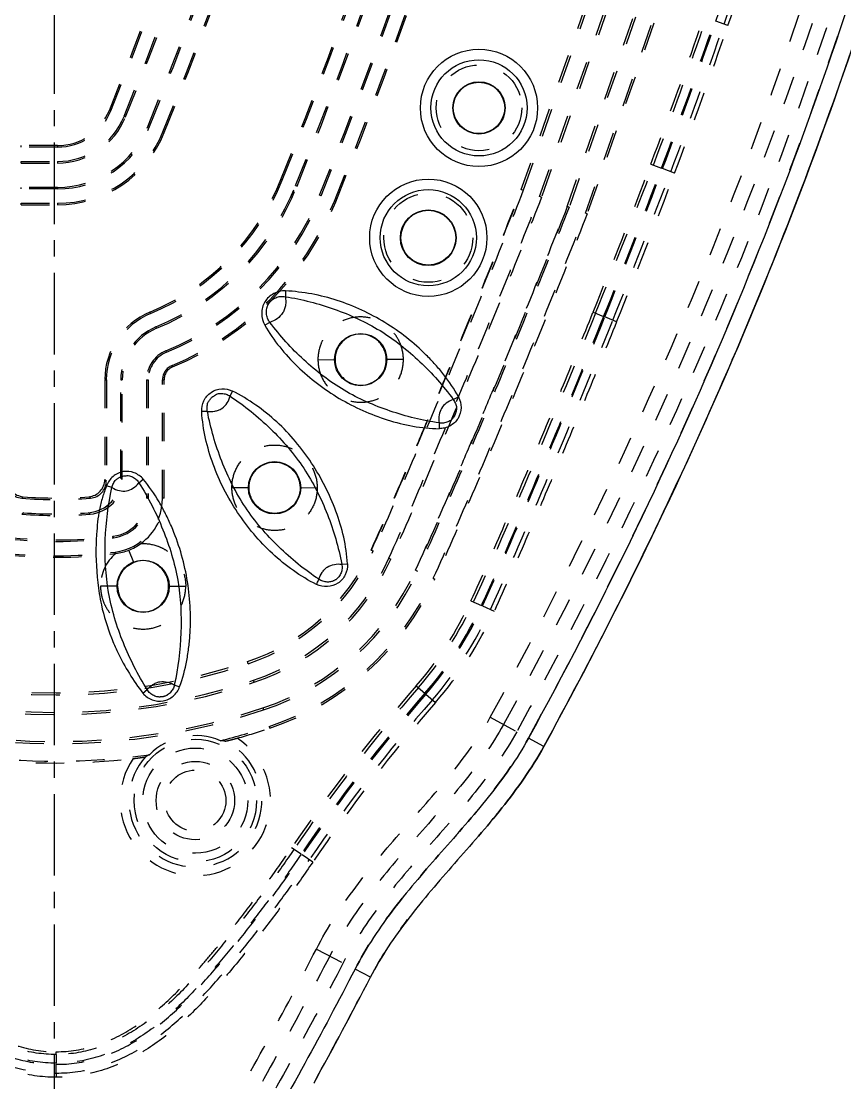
# Model space of a CAD drawing. Header units: millimetres. Extents: x 629 to 2024, y -4394 to 1386.
# Drawn here: x 1329.4 to 1376.7, y 0.1 to 61.1 of the extents above; entities that cross this region are included whole.
import ezdxf

# ---------------------------------------------------------------- set-up
doc = ezdxf.new("R2010")
doc.units = ezdxf.units.MM
doc.header["$LTSCALE"] = 16.335
doc.linetypes.add('CENTER', pattern=[0.6, 0.375, -0.075, 0.075, -0.075])
doc.linetypes.add('HIDDEN', pattern=[0.2, 0.1, -0.1])
doc.layers.get('0').update_dxf_attribs({"linetype": 'CONTINUOUS'})
doc.layers.add('DEFAULT_2', color=8, linetype='HIDDEN')

msp = doc.modelspace()

# ---------------------------------------------------------------- linework, layer by layer
at = {"color": 1, "linetype": 'CENTER', "ltscale": 0.762963}
msp.add_line((1331.329, -17.882), (1331.329, 208.118), dxfattribs=at)
at = {"color": 7, "linetype": 'Continuous'}
for p, q in [((1344.593, 45.584), (1344.583, 45.25)), ((1343.695, 43.777), (1343.404, 43.612)), ((1347.437, 41.638), (1347.408, 41.638)), ((1350.379, 41.638), (1350.408, 41.638)), ((1341.412, 39.538), (1341.554, 39.832)), ((1354.225, 39.347), (1354.516, 39.504)), ((1340.106, 38.669), (1339.779, 38.652)), ((1353.416, 38.005), (1353.413, 37.674)), ((1336.178, 34.563), (1336.427, 34.772)), ((1334.625, 34.291), (1334.32, 34.403)), ((1342.497, 34.284), (1342.463, 34.284)), ((1345.43, 34.284), (1345.463, 34.284)), ((1347.821, 29.9), (1348.147, 29.917)), ((1334.953, 28.631), (1334.916, 28.631)), ((1337.88, 28.631), (1337.916, 28.631)), ((1336.406, 22.489), (1336.655, 22.698)), ((1338.208, 22.97), (1338.512, 22.858)), ((1359.416, 19.431), (1358.539, 19.911)), ((1349.471, 6.203), (1348.583, 6.662)), ((1346.215, 0.111), (1346.233, 0.143))]:
    msp.add_line(p, q, dxfattribs=at)
for centre, radius in [((1355.701, 56.084), 3.366), ((1355.701, 56.084), 2.76), ((1355.701, 56.084), 1.501), ((1355.701, 56.084), 1.475), ((1352.79, 48.633), 3.366), ((1352.79, 48.633), 2.76), ((1352.79, 48.633), 1.6), ((1352.79, 48.633), 1.573), ((1348.908, 41.638), 1.5), ((1343.963, 34.284), 1.5), ((1336.416, 28.63), 1.5)]:
    msp.add_circle(centre, radius, dxfattribs=at)
for centre, radius, start, end in [((1145.447, 138.391), 244.739, 338.95608, 342.88711), ((1140.849, 140.142), 249.658, 336.75626, 338.96001), ((1137.828, 141.448), 252.95, 335.07731, 336.75444), ((1131.882, 144.256), 259.525, 331.25086, 335.0683), ((1125.105, 122.216), 252.585, 331.09833, 332.65778), ((1129.338, 119.954), 247.786, 331.08311, 332.67275), ((1129.405, 119.917), 247.709, 331.08396, 332.67328)]:
    msp.add_arc(centre, radius, start, end, dxfattribs=at)
for points, knots in [([(1378.394, 66.669), (1375.901, 58.567), (1370.054, 42.615), (1362.616, 27.345), (1358.539, 19.911)], [0, 0, 0, 0, 0.499978, 1, 1, 1, 1]), ([(1344.593, 45.584), (1344.361, 45.591), (1343.888, 45.481), (1343.349, 44.99), (1343.167, 44.283), (1343.29, 43.814), (1343.404, 43.612)], [0, 0, 0, 0, 0.250067, 0.499977, 0.749955, 1, 1, 1, 1]), ([(1343.617, 44.828), (1343.628, 44.849), (1343.657, 44.886), (1343.714, 44.96), (1343.826, 45.079), (1343.992, 45.171), (1344.165, 45.24), (1344.304, 45.267), (1344.444, 45.269), (1344.537, 45.258), (1344.583, 45.25)], [0, 0, 0, 0, 0.062573, 0.125169, 0.250196, 0.499653, 0.624846, 0.749717, 0.874975, 1, 1, 1, 1]), ([(1344.583, 45.25), (1344.604, 45.097), (1344.614, 44.859), (1344.547, 44.55), (1344.411, 44.258), (1344.129, 43.964), (1343.841, 43.829), (1343.695, 43.777)], [0, 0, 0, 0, 0.245833, 0.372322, 0.500619, 0.754172, 1, 1, 1, 1]), ([(1344.583, 45.25), (1345.538, 45.102), (1347.419, 44.611), (1350.081, 43.404), (1352.363, 41.579), (1353.656, 40.128), (1354.225, 39.347)], [0, 0, 0, 0, 0.249943, 0.5, 0.750067, 1, 1, 1, 1]), ([(1354.516, 39.504), (1354.281, 39.949), (1353.854, 40.581), (1353.204, 41.352), (1352.51, 42.086), (1351.563, 42.922), (1350.317, 43.785), (1348.981, 44.502), (1347.571, 45.063), (1346.101, 45.436), (1345.096, 45.555), (1344.593, 45.584)], [0, 0, 0, 0, 0.124888, 0.187536, 0.250094, 0.375001, 0.499959, 0.625002, 0.749994, 0.87502, 1, 1, 1, 1]), ([(1343.695, 43.777), (1343.666, 43.814), (1343.614, 43.891), (1343.549, 44.016), (1343.509, 44.151), (1343.494, 44.291), (1343.492, 44.431), (1343.505, 44.547), (1343.531, 44.637), (1343.556, 44.702), (1343.584, 44.766), (1343.603, 44.81), (1343.617, 44.828)], [0, 0, 0, 0, 0.124913, 0.250122, 0.374829, 0.499996, 0.624963, 0.749916, 0.812454, 0.874914, 0.937458, 1, 1, 1, 1]), ([(1343.404, 43.612), (1343.653, 43.174), (1344.231, 42.341), (1345.259, 41.226), (1346.408, 40.236), (1347.665, 39.389), (1349.01, 38.691), (1350.43, 38.155), (1351.9, 37.786), (1352.909, 37.678), (1353.413, 37.674)], [0, 0, 0, 0, 0.124917, 0.250077, 0.375018, 0.500004, 0.624988, 0.749924, 0.875093, 1, 1, 1, 1]), ([(1353.416, 38.005), (1352.459, 38.143), (1350.573, 38.61), (1347.893, 39.777), (1345.582, 41.566), (1344.271, 43.001), (1343.695, 43.777)], [0, 0, 0, 0, 0.249933, 0.5, 0.750055, 1, 1, 1, 1]), ([(1350.379, 41.638), (1350.378, 41.829), (1350.318, 42.119), (1350.134, 42.457), (1349.888, 42.754), (1349.48, 43.026), (1348.904, 43.141), (1348.327, 43.03), (1347.837, 42.704), (1347.51, 42.216), (1347.436, 41.829), (1347.437, 41.638)], [0, 0, 0, 0, 0.124925, 0.187697, 0.250431, 0.375339, 0.500295, 0.62522, 0.750131, 0.875046, 1, 1, 1, 1]), ([(1347.437, 41.638), (1347.439, 41.447), (1347.499, 41.156), (1347.683, 40.818), (1347.928, 40.522), (1348.337, 40.249), (1348.913, 40.134), (1349.49, 40.246), (1349.98, 40.571), (1350.306, 41.06), (1350.381, 41.447), (1350.379, 41.638)], [0, 0, 0, 0, 0.124933, 0.187705, 0.250465, 0.375454, 0.500411, 0.625268, 0.75013, 0.875035, 1, 1, 1, 1]), ([(1339.779, 38.652), (1339.768, 38.865), (1339.857, 39.301), (1340.288, 39.812), (1340.926, 40.012), (1341.363, 39.925), (1341.554, 39.832)], [0, 0, 0, 0, 0.250048, 0.500064, 0.750055, 1, 1, 1, 1]), ([(1340.106, 38.669), (1340.089, 38.752), (1340.084, 38.881), (1340.104, 39.049), (1340.129, 39.153), (1340.165, 39.23), (1340.201, 39.281), (1340.241, 39.331), (1340.277, 39.383), (1340.315, 39.434), (1340.377, 39.492), (1340.467, 39.548), (1340.573, 39.617), (1340.686, 39.677), (1340.812, 39.702), (1340.939, 39.695), (1341.064, 39.681), (1341.19, 39.66), (1341.308, 39.611), (1341.378, 39.563), (1341.412, 39.538)], [0, 0, 0, 0, 0.124532, 0.187852, 0.25075, 0.281689, 0.312741, 0.344134, 0.375556, 0.406687, 0.437642, 0.500354, 0.562745, 0.62539, 0.687511, 0.750124, 0.812506, 0.874961, 0.937386, 1, 1, 1, 1]), ([(1348.147, 29.917), (1348.124, 30.433), (1347.971, 31.461), (1347.518, 32.948), (1346.89, 34.369), (1346.114, 35.715), (1345.188, 36.963), (1343.759, 38.459), (1342.472, 39.362), (1341.554, 39.832)], [0, 0, 0, 0, 0.12499, 0.250166, 0.375189, 0.500261, 0.625306, 0.750382, 1, 1, 1, 1]), ([(1340.106, 38.669), (1340.247, 38.655), (1340.464, 38.656), (1340.744, 38.729), (1341.004, 38.864), (1341.26, 39.134), (1341.371, 39.403), (1341.412, 39.538)], [0, 0, 0, 0, 0.245986, 0.372428, 0.500613, 0.754012, 1, 1, 1, 1]), ([(1341.412, 39.538), (1342.239, 38.993), (1343.783, 37.733), (1345.748, 35.471), (1347.076, 32.784), (1347.638, 30.873), (1347.821, 29.9)], [0, 0, 0, 0, 0.249938, 0.499997, 0.75006, 1, 1, 1, 1]), ([(1354.225, 39.347), (1354.081, 39.294), (1353.82, 39.167), (1353.525, 38.854), (1353.386, 38.447), (1353.395, 38.156), (1353.416, 38.005)], [0, 0, 0, 0, 0.266984, 0.499999, 0.733015, 1, 1, 1, 1]), ([(1354.516, 39.504), (1354.617, 39.316), (1354.725, 38.883), (1354.552, 38.235), (1354.139, 37.853), (1353.736, 37.699), (1353.52, 37.674), (1353.413, 37.674)], [0, 0, 0, 0, 0.249563, 0.499024, 0.748494, 0.874258, 1, 1, 1, 1]), ([(1354.225, 39.347), (1354.275, 39.279), (1354.335, 39.165), (1354.389, 39.005), (1354.411, 38.9), (1354.412, 38.815), (1354.401, 38.753), (1354.387, 38.691), (1354.376, 38.629), (1354.362, 38.567), (1354.331, 38.488), (1354.275, 38.398), (1354.208, 38.291), (1354.132, 38.189), (1354.028, 38.112), (1353.911, 38.064), (1353.791, 38.023), (1353.669, 37.989), (1353.541, 37.984), (1353.457, 37.996), (1353.416, 38.005)], [0, 0, 0, 0, 0.124549, 0.187845, 0.250714, 0.281664, 0.312731, 0.344123, 0.375527, 0.40666, 0.437653, 0.500343, 0.562734, 0.625388, 0.687507, 0.750121, 0.812505, 0.874962, 0.937388, 1, 1, 1, 1]), ([(1346.373, 28.736), (1345.909, 28.963), (1345.022, 29.504), (1343.422, 30.816), (1341.737, 32.805), (1340.318, 35.582), (1339.849, 37.623), (1339.779, 38.652)], [0, 0, 0, 0, 0.125106, 0.250417, 0.500283, 0.750181, 1, 1, 1, 1]), ([(1346.515, 29.031), (1345.688, 29.576), (1344.144, 30.835), (1342.179, 33.098), (1340.851, 35.785), (1340.288, 37.696), (1340.106, 38.669)], [0, 0, 0, 0, 0.249938, 0.5, 0.75006, 1, 1, 1, 1]), ([(1342.497, 34.284), (1342.496, 34.475), (1342.569, 34.862), (1342.893, 35.352), (1343.381, 35.68), (1343.958, 35.793), (1344.534, 35.676), (1344.942, 35.402), (1345.186, 35.105), (1345.369, 34.766), (1345.428, 34.476), (1345.43, 34.284)], [0, 0, 0, 0, 0.124928, 0.249834, 0.374702, 0.499631, 0.624539, 0.749473, 0.812221, 0.875009, 1, 1, 1, 1]), ([(1336.427, 34.772), (1336.355, 34.853), (1336.196, 35.001), (1335.815, 35.208), (1335.253, 35.271), (1334.748, 35.021), (1334.459, 34.698), (1334.359, 34.504), (1334.32, 34.403)], [0, 0, 0, 0, 0.125574, 0.251057, 0.500053, 0.748994, 0.874469, 1, 1, 1, 1]), ([(1334.625, 34.291), (1334.642, 34.374), (1334.689, 34.496), (1334.774, 34.644), (1334.839, 34.73), (1334.904, 34.787), (1334.959, 34.82), (1335.015, 34.851), (1335.069, 34.885), (1335.125, 34.916), (1335.206, 34.944), (1335.311, 34.959), (1335.438, 34.979), (1335.566, 34.99), (1335.693, 34.962), (1335.807, 34.903), (1335.917, 34.838), (1336.024, 34.768), (1336.112, 34.673), (1336.158, 34.601), (1336.178, 34.563)], [0, 0, 0, 0, 0.124554, 0.187875, 0.250691, 0.281627, 0.312713, 0.344116, 0.375524, 0.406615, 0.437587, 0.500351, 0.562731, 0.625403, 0.687492, 0.750125, 0.812503, 0.874963, 0.937381, 1, 1, 1, 1]), ([(1338.512, 22.858), (1338.693, 23.35), (1338.893, 24.115), (1339.049, 25.153), (1339.143, 26.198), (1339.144, 27.512), (1338.962, 29.077), (1338.602, 30.61), (1338.154, 31.845), (1337.711, 32.796), (1337.212, 33.719), (1336.764, 34.371), (1336.427, 34.772)], [0, 0, 0, 0, 0.124892, 0.187535, 0.250101, 0.37502, 0.500001, 0.624981, 0.749899, 0.812465, 0.875108, 1, 1, 1, 1]), ([(1334.32, 34.403), (1334.236, 34.18), (1334.07, 33.731), (1333.891, 33.035), (1333.793, 32.324), (1333.76, 31.848), (1333.741, 31.609)], [0, 0, 0, 0, 0.250005, 0.499998, 0.750002, 1, 1, 1, 1]), ([(1336.655, 22.698), (1336.114, 23.546), (1335.203, 25.353), (1334.306, 28.261), (1334.161, 31.301), (1334.404, 33.31), (1334.625, 34.291)], [0, 0, 0, 0, 0.24994, 0.500002, 0.750059, 1, 1, 1, 1]), ([(1334.625, 34.291), (1334.759, 34.215), (1335.029, 34.099), (1335.462, 34.08), (1335.864, 34.246), (1336.077, 34.446), (1336.178, 34.563)], [0, 0, 0, 0, 0.267416, 0.499999, 0.732584, 1, 1, 1, 1]), ([(1336.178, 34.563), (1336.719, 33.715), (1337.631, 31.908), (1338.526, 29), (1338.672, 25.961), (1338.428, 23.952), (1338.208, 22.97)], [0, 0, 0, 0, 0.24994, 0.500001, 0.75006, 1, 1, 1, 1]), ([(1345.43, 34.284), (1345.431, 34.093), (1345.358, 33.707), (1345.034, 33.217), (1344.545, 32.889), (1343.968, 32.775), (1343.392, 32.892), (1342.985, 33.167), (1342.741, 33.464), (1342.558, 33.803), (1342.498, 34.093), (1342.497, 34.284)], [0, 0, 0, 0, 0.12493, 0.249836, 0.374704, 0.499633, 0.624542, 0.749473, 0.812222, 0.87501, 1, 1, 1, 1]), ([(1333.741, 31.609), (1333.72, 31.326), (1333.678, 30.191), (1333.774, 29.054), (1333.896, 28.211)], [0, 0, 0, 0, 0.250148, 1, 1, 1, 1]), ([(1334.953, 28.631), (1334.952, 28.777), (1334.996, 29.072), (1335.187, 29.473), (1335.488, 29.801), (1335.746, 29.951), (1335.882, 30.004)], [0, 0, 0, 0, 0.249963, 0.499987, 0.750012, 1, 1, 1, 1]), ([(1337.88, 28.631), (1337.879, 28.866), (1337.762, 29.344), (1337.276, 29.893), (1336.59, 30.154), (1336.101, 30.09), (1335.882, 30.004)], [0, 0, 0, 0, 0.250014, 0.499972, 0.749901, 1, 1, 1, 1]), ([(1348.147, 29.917), (1348.158, 29.704), (1348.07, 29.268), (1347.639, 28.756), (1347.001, 28.557), (1346.564, 28.644), (1346.373, 28.736)], [0, 0, 0, 0, 0.250044, 0.500068, 0.750051, 1, 1, 1, 1]), ([(1346.515, 29.031), (1346.556, 29.166), (1346.641, 29.366), (1346.816, 29.596), (1347.042, 29.784), (1347.389, 29.916), (1347.68, 29.914), (1347.821, 29.9)], [0, 0, 0, 0, 0.245992, 0.372431, 0.500614, 0.754014, 1, 1, 1, 1]), ([(1347.821, 29.9), (1347.829, 29.858), (1347.84, 29.774), (1347.845, 29.647), (1347.825, 29.52), (1347.782, 29.401), (1347.73, 29.285), (1347.662, 29.176), (1347.586, 29.102), (1347.523, 29.046), (1347.491, 29.017), (1347.472, 29.008)], [0, 0, 0, 0, 0.124896, 0.250135, 0.374798, 0.500009, 0.624998, 0.74995, 0.874886, 0.937457, 1, 1, 1, 1]), ([(1334.953, 28.631), (1334.953, 28.44), (1335.03, 28.054), (1335.354, 27.565), (1335.841, 27.235), (1336.418, 27.118), (1336.995, 27.233), (1337.482, 27.563), (1337.806, 28.053), (1337.88, 28.44), (1337.88, 28.631)], [0, 0, 0, 0, 0.124985, 0.249932, 0.374913, 0.49992, 0.624908, 0.749909, 0.874932, 1, 1, 1, 1]), ([(1346.373, 28.736), (1346.385, 28.761), (1346.433, 28.859), (1346.48, 28.957), (1346.515, 29.031)], [0, 0, 0, 0, 0.25438, 1, 1, 1, 1]), ([(1347.472, 29.008), (1347.454, 28.997), (1347.415, 28.981), (1347.359, 28.95), (1347.302, 28.922), (1347.222, 28.896), (1347.117, 28.877), (1346.948, 28.872), (1346.737, 28.904), (1346.584, 28.982), (1346.515, 29.031)], [0, 0, 0, 0, 0.062481, 0.125017, 0.18742, 0.249982, 0.375462, 0.500775, 0.750449, 1, 1, 1, 1]), ([(1333.896, 28.211), (1333.929, 27.995), (1334.091, 27.132), (1334.356, 26.291), (1334.594, 25.678)], [0, 0, 0, 0, 0.250158, 1, 1, 1, 1]), ([(1334.594, 25.678), (1334.705, 25.392), (1335.012, 24.689), (1335.604, 23.612), (1336.129, 22.855), (1336.406, 22.489)], [0, 0, 0, 0, 0.250029, 0.625012, 1, 1, 1, 1]), ([(1336.655, 22.698), (1336.747, 22.806), (1336.906, 22.956), (1337.16, 23.098), (1337.444, 23.18), (1337.817, 23.16), (1338.084, 23.041), (1338.208, 22.97)], [0, 0, 0, 0, 0.246065, 0.372484, 0.500618, 0.75394, 1, 1, 1, 1]), ([(1336.406, 22.489), (1336.544, 22.325), (1336.91, 22.066), (1337.579, 21.99), (1338.183, 22.289), (1338.439, 22.657), (1338.512, 22.858)], [0, 0, 0, 0, 0.250167, 0.500073, 0.749967, 1, 1, 1, 1]), ([(1337.527, 22.285), (1337.506, 22.281), (1337.463, 22.282), (1337.4, 22.277), (1337.336, 22.275), (1337.251, 22.283), (1337.146, 22.309), (1336.988, 22.374), (1336.806, 22.489), (1336.698, 22.625), (1336.655, 22.698)], [0, 0, 0, 0, 0.062495, 0.125062, 0.187448, 0.25001, 0.375494, 0.500756, 0.750496, 1, 1, 1, 1]), ([(1338.208, 22.97), (1338.192, 22.887), (1338.137, 22.722), (1338.004, 22.552), (1337.877, 22.437), (1337.788, 22.378), (1337.711, 22.341), (1337.65, 22.321), (1337.588, 22.304), (1337.548, 22.289), (1337.527, 22.285)], [0, 0, 0, 0, 0.249508, 0.499238, 0.624504, 0.749988, 0.812543, 0.874937, 0.937506, 1, 1, 1, 1]), ([(1358.539, 19.911), (1357.884, 18.716), (1356.281, 16.471), (1353.538, 13.385), (1350.799, 10.239), (1349.228, 7.908), (1348.583, 6.662)], [0, 0, 0, 0, 0.246346, 0.495335, 0.746587, 1, 1, 1, 1]), ([(1355.675, 14.295), (1356.13, 14.823), (1357.483, 16.429), (1358.726, 18.172), (1359.416, 19.431)], [0, 0, 0, 0, 0.333161, 1, 1, 1, 1]), ([(1348.583, 6.662), (1347.643, 4.846), (1345.722, 1.234), (1343.205, -3.217), (1341.122, -6.738), (1339.793, -8.922), (1338.714, -10.661), (1337.898, -11.96), (1337.075, -13.253), (1336.524, -14.113), (1336.242, -14.538)], [0, 0, 0, 0, 0.250041, 0.500056, 0.62507, 0.750093, 0.812606, 0.875128, 0.937653, 1, 1, 1, 1])]:
    msp.add_open_spline(points, degree=3, knots=knots, dxfattribs=at)
for points in [[(1379.35, 66.375), (1376.845, 58.237), (1370.976, 42.224), (1363.509, 26.895), (1359.416, 19.431)], [(1359.416, 19.431), (1358.726, 18.172), (1357.066, 15.848), (1354.289, 12.725), (1351.593, 9.626), (1350.084, 7.386), (1349.471, 6.203)]]:
    msp.add_open_spline(points, degree=3, dxfattribs=at)
at = {"layer": 'DEFAULT_2', "color": 8, "linetype": 'HIDDEN'}
for p, q in [((1358.13, 51.396), (1365.157, 71.438)), ((1365.273, 71.4), (1358.244, 51.354)), ((1359.182, 51.007), (1366.224, 71.089)), ((1366.34, 71.051), (1359.297, 50.964)), ((1360.756, 50.425), (1367.819, 70.567)), ((1367.935, 70.529), (1360.871, 50.383)), ((1361.809, 50.036), (1368.886, 70.218)), ((1368.985, 70.186), (1361.907, 49.999)), ((1369.998, 60.816), (1369.302, 61.056)), ((1334.557, 55.909), (1334.476, 55.941)), ((1335.323, 55.601), (1335.404, 55.568)), ((1336.783, 55.013), (1336.702, 55.046)), ((1337.549, 54.705), (1337.63, 54.672)), ((1331.498, 53.919), (1329.416, 53.919)), ((1329.416, 53.832), (1329.416, 53.919)), ((1331.498, 53.832), (1329.416, 53.832)), ((1331.498, 53.919), (1331.498, 53.832)), ((1329.416, 53.007), (1331.498, 53.007)), ((1329.416, 52.919), (1329.416, 53.007)), ((1331.498, 53.007), (1331.498, 52.919)), ((1329.416, 52.919), (1331.498, 52.919)), ((1365.568, 52.856), (1366.183, 52.624)), ((1366.936, 52.34), (1366.247, 52.6)), ((1344.406, 51.937), (1344.325, 51.97)), ((1331.498, 51.519), (1329.416, 51.519)), ((1329.416, 51.432), (1329.416, 51.519)), ((1331.498, 51.432), (1329.416, 51.432)), ((1331.498, 51.519), (1331.498, 51.432)), ((1345.172, 51.628), (1345.252, 51.595)), ((1358.146, 51.39), (1358.13, 51.396)), ((1358.245, 51.355), (1358.146, 51.39)), ((1329.416, 50.607), (1331.498, 50.607)), ((1329.416, 50.519), (1329.416, 50.607)), ((1331.498, 50.607), (1331.498, 50.519)), ((1346.631, 51.038), (1346.55, 51.071)), ((1347.397, 50.729), (1347.478, 50.696)), ((1359.297, 50.965), (1359.182, 51.006)), ((1329.416, 50.519), (1331.498, 50.519)), ((1360.773, 50.419), (1360.756, 50.425)), ((1360.871, 50.383), (1360.773, 50.419)), ((1361.908, 50), (1361.809, 50.035)), ((1336.838, 44.278), (1336.804, 44.358)), ((1362.249, 44.355), (1362.859, 44.109)), ((1363.605, 43.809), (1362.922, 44.084)), ((1337.154, 43.516), (1337.188, 43.435)), ((1337.759, 42.062), (1337.725, 42.142)), ((1346.455, 41.631), (1347.438, 41.638)), ((1351.361, 41.644), (1350.379, 41.638)), ((1338.076, 41.299), (1338.109, 41.219)), ((1334.216, 40.48), (1334.304, 40.48)), ((1334.216, 40.48), (1334.216, 34.764)), ((1334.304, 40.48), (1334.304, 34.683)), ((1335.129, 40.48), (1335.216, 40.48)), ((1335.129, 34.844), (1335.129, 40.48)), ((1335.216, 34.763), (1335.216, 40.48)), ((1336.616, 40.48), (1336.704, 40.48)), ((1336.616, 40.48), (1336.616, 33.683)), ((1336.704, 40.48), (1336.704, 33.683)), ((1337.529, 40.48), (1337.616, 40.48)), ((1337.529, 33.683), (1337.529, 40.48)), ((1337.616, 33.683), (1337.616, 40.48)), ((1334.216, 34.764), (1334.304, 34.683)), ((1335.129, 34.844), (1335.216, 34.763)), ((1342.497, 34.284), (1341.515, 34.278)), ((1345.43, 34.284), (1346.412, 34.291)), ((1329.535, 33.768), (1329.445, 33.688)), ((1333.388, 33.688), (1333.297, 33.768)), ((1336.704, 33.683), (1336.616, 33.683)), ((1337.616, 33.683), (1337.529, 33.683)), ((1334.707, 31.414), (1334.696, 31.501)), ((1335.882, 30.004), (1335.604, 30.707)), ((1349.508, 30.709), (1349.619, 30.659)), ((1350.53, 30.245), (1350.641, 30.194)), ((1352.057, 29.551), (1352.169, 29.501)), ((1334.916, 28.631), (1333.97, 28.628)), ((1353.079, 29.087), (1353.174, 29.044)), ((1355.241, 27.803), (1355.839, 27.53)), ((1355.901, 27.502), (1356.571, 27.196)), ((1342.445, 24.189), (1342.406, 24.305)), ((1342.801, 23.125), (1342.762, 23.241)), ((1352.101, 22.919), (1352.597, 22.488)), ((1352.649, 22.444), (1353.205, 21.961)), ((1343.295, 21.65), (1343.334, 21.534)), ((1356.347, 21.113), (1357.866, 20.281)), ((1343.651, 20.586), (1343.685, 20.487)), ((1345.488, 13.254), (1344.944, 13.623)), ((1346.153, 12.801), (1345.544, 13.215)), ((1351.566, 9.455), (1351.6, 9.5)), ((1346.363, 7.811), (1347.901, 7.015)), ((1331.417, 1.765), (1331.416, 1.923)), ((1331.417, 0.698), (1331.416, 0.461))]:
    msp.add_line(p, q, dxfattribs=at)
for centre, radius in [((1355.701, 56.084), 2.457), ((1352.79, 48.633), 2.556), ((1339.416, 16.333), 3.517), ((1339.416, 16.333), 3.017), ((1339.416, 16.333), 2.25), ((1339.416, 16.333), 1.75)]:
    msp.add_circle(centre, radius, dxfattribs=at)
for centre, radius, start, end in [((1107.808, 148.045), 244.666, 337.88621, 351.43195), ((1107.808, 148.045), 244.753, 337.8863, 351.43195), ((1107.808, 148.045), 245.579, 337.88703, 351.43195), ((1107.808, 148.045), 245.666, 337.8871, 351.43195), ((1107.808, 148.045), 247.066, 337.88817, 351.43195), ((1107.808, 148.045), 247.153, 337.88823, 351.43195), ((1107.808, 148.045), 247.979, 337.88879, 351.43195), ((1107.808, 148.045), 248.066, 337.88884, 351.43195), ((1107.808, 148.045), 255.286, 337.8926, 351.43195), ((1107.808, 148.045), 255.373, 337.89264, 351.43195), ((1107.808, 148.045), 256.199, 337.89298, 351.43195), ((1107.808, 148.045), 256.286, 337.89302, 351.43195), ((1107.808, 148.045), 257.686, 337.89358, 351.43195), ((1107.808, 148.045), 257.773, 337.89362, 351.43195), ((1107.808, 148.045), 258.599, 337.89393, 351.43195), ((1107.808, 148.045), 258.686, 337.89397, 351.43195), ((1139.696, 140.143), 242.845, 340.99381, 343.02847), ((1143.638, 138.865), 239.201, 340.97587, 343.04583), ((1143.638, 138.865), 239.437, 340.97599, 343.04586), ((1074.767, 162.692), 310.852, 339.30832, 340.96163), ((1074.767, 162.692), 311.009, 339.30834, 340.96168), ((1078.544, 161.315), 307.49, 339.29967, 340.97467), ((1078.466, 161.343), 307.641, 339.2999, 340.97443), ((1078.466, 161.343), 308.14, 339.29995, 340.9745), ((1063.592, 166.717), 324.191, 339.34084, 340.93374), ((1331.498, 57.123), 3.204, 270.00096, 338.35179), ((1331.498, 57.123), 3.291, 270.00091, 338.34557), ((1331.498, 57.123), 4.116, 270.00056, 338.29699), ((1331.498, 57.123), 4.204, 270.00054, 338.29271), ((1331.498, 57.123), 5.604, 270.00046, 338.23848), ((1331.498, 57.123), 5.691, 270.00044, 338.23578), ((1331.498, 57.123), 6.516, 270.00028, 338.21304), ((1331.498, 57.123), 6.604, 270.00026, 338.21089), ((985.95, 196.162), 405.767, 338.02978, 339.31843), ((985.964, 196.167), 405.913, 338.02838, 339.31706), ((976.203, 199.978), 416.891, 338.04464, 339.30089), ((976.201, 199.979), 416.961, 338.04464, 339.30088), ((985.966, 196.166), 406.977, 338.0285, 339.3171), ((1331.498, 57.123), 13.824, 292.57182, 338.11202), ((1331.498, 57.123), 13.911, 292.57182, 338.11133), ((985.957, 196.17), 407.224, 338.02854, 339.31711), ((1331.498, 57.123), 14.736, 292.57182, 338.10512), ((1331.498, 57.123), 14.824, 292.57182, 338.10449), ((1331.498, 57.123), 16.224, 292.57182, 338.09518), ((1331.498, 57.123), 16.311, 292.57182, 338.09464), ((1331.498, 57.123), 17.136, 292.57182, 338.08974), ((1331.498, 57.123), 17.224, 292.57182, 338.08924), ((1338.416, 40.48), 4.2, 112.57182, 180), ((1338.416, 40.48), 4.113, 112.57182, 180), ((1338.416, 40.48), 3.287, 112.57182, 180), ((1338.416, 40.48), 3.2, 112.57182, 180), ((1338.416, 40.48), 1.8, 112.57182, 180), ((1338.416, 40.48), 1.713, 112.57182, 180), ((1338.416, 40.48), 0.887, 112.57182, 180), ((1338.416, 40.48), 0.8, 112.57182, 180), ((1329.615, 34.763), 1.999, 179.99173, 265.40289), ((1329.702, 34.844), 1.999, 179.99164, 265.60949), ((1329.616, 34.764), 0.999, 179.99039, 265.40573), ((1333.13, 34.844), 1.999, 274.39052, 0.00835), ((1333.217, 34.764), 0.999, 274.59427, 0.00961), ((1333.218, 34.763), 1.999, 274.59711, 0.00827), ((1329.528, 34.683), 0.999, 179.99049, 265.20066), ((1333.304, 34.683), 0.999, 274.79934, 0.00951), ((1331.416, 57.125), 23.52, 265.19137, 274.80863), ((1331.416, 57.125), 23.433, 265.39634, 274.60366), ((1334.416, 33.683), 2.2, 277.29284, 0), ((1334.416, 33.683), 2.287, 277.29284, 360), ((1334.416, 33.683), 3.113, 277.29284, 360), ((1334.416, 33.683), 3.2, 305.67, 360), ((1331.416, 57.125), 24.433, 265.39497, 274.60503), ((1331.416, 57.125), 24.346, 265.60147, 274.39853), ((1331.416, 57.125), 25.92, 262.70716, 277.29284), ((1331.416, 57.125), 25.833, 262.70716, 277.29284), ((1334.463, 33.566), 3.078, 277.03302, 306.23419), ((1331.416, 57.125), 26.833, 262.6692, 277.33067), ((1331.416, 57.125), 26.746, 262.70716, 277.29284), ((1336.43, 28.634), 2.46, 130.26741, 180.14238), ((1338.603, 35.663), 11.978, 288.51331, 335.56827), ((1338.603, 35.663), 12.1, 288.51331, 335.56827), ((1338.603, 35.663), 13.1, 288.51331, 335.56827), ((1338.603, 35.663), 13.222, 288.51331, 335.56827), ((1338.603, 35.663), 14.778, 288.51331, 335.56827), ((1338.603, 35.663), 14.9, 288.51331, 335.56827), ((1337.87, 230.505), 201.874, 270.00279, 270.2816), ((1338.603, 35.663), 15.9, 288.51331, 335.56827), ((1338.603, 35.663), 16.005, 288.51331, 335.56827), ((1336.772, 36.228), 20.3, 319.03533, 335.4787), ((1336.772, 36.228), 20.458, 319.03533, 335.4787), ((1336.772, 36.228), 20.957, 319.03533, 335.4787), ((1336.772, 36.228), 21.026, 319.03533, 335.4787), ((1336.772, 36.228), 21.525, 319.03533, 335.4787), ((1336.772, 36.228), 21.762, 319.03533, 335.4787), ((1331.416, 57.125), 34.733, 251.48706, 288.51331), ((1331.416, 57.125), 34.611, 251.48706, 288.51331), ((1331.416, 57.125), 35.733, 251.48706, 288.51331), ((1331.416, 57.125), 35.855, 251.48706, 288.51331), ((1427.386, -42.443), 99.7, 139.03533, 145.78127), ((1427.386, -42.443), 99.542, 139.03533, 145.78127), ((1427.386, -42.443), 99.043, 139.03533, 145.78127), ((1427.386, -42.443), 98.974, 139.03533, 145.78127), ((1427.386, -42.443), 98.475, 139.03533, 145.78127), ((1427.386, -42.443), 98.238, 139.03533, 145.78127), ((1331.416, 57.125), 37.533, 251.48706, 288.51331), ((1331.416, 57.125), 37.411, 251.48706, 288.51331), ((1331.416, 57.125), 38.533, 284.19061, 288.51331), ((1331.416, 57.125), 38.638, 285.62306, 288.51331), ((1339.416, 16.333), 4.315, 146.07584, 56.11576), ((1339.416, 16.333), 3.815, 138.78783, 63.40377), ((1339.416, 16.333), 3.727, 67.16557, 135.02603), ((1340.19, 10.889), 8.905, 83.97796, 85.66831), ((1331.416, 57.125), 38.533, 261.99901, 278.00099), ((1340.709, 11.09), 8.803, 116.51043, 118.22022), ((1331.416, 57.125), 38.638, 263.43146, 276.56854)]:
    msp.add_arc(centre, radius, start, end, dxfattribs=at)
for points, knots in [([(1356.347, 21.113), (1360.383, 28.473), (1367.748, 43.591), (1373.536, 59.383), (1376.005, 67.405)], [0, 0, 0, 0, 0.500023, 1, 1, 1, 1]), ([(1376.832, 67.15), (1374.355, 59.101), (1368.547, 43.253), (1361.156, 28.082), (1357.107, 20.697)], [0, 0, 0, 0, 0.499967, 1, 1, 1, 1]), ([(1377.66, 66.895), (1375.174, 58.818), (1369.345, 42.915), (1361.93, 27.691), (1357.866, 20.281)], [0, 0, 0, 0, 0.500005, 1, 1, 1, 1]), ([(1358.539, 19.911), (1362.616, 27.345), (1370.054, 42.615), (1375.901, 58.567), (1378.394, 66.669)], [0, 0, 0, 0, 0.500022, 1, 1, 1, 1]), ([(1349.508, 30.709), (1350.281, 32.41), (1351.4, 34.979), (1352.857, 38.418), (1354.3, 41.864), (1356.073, 46.184), (1357.452, 49.655), (1358.13, 51.396)], [0, 0, 0, 0, 0.249998, 0.375003, 0.500003, 0.750001, 1, 1, 1, 1]), ([(1349.524, 30.702), (1350.295, 32.399), (1351.784, 35.823), (1353.958, 40.987), (1356.088, 46.175), (1357.469, 49.649), (1358.146, 51.39)], [0, 0, 0, 0, 0.249451, 0.499659, 0.749941, 1, 1, 1, 1]), ([(1358.244, 51.354), (1357.567, 49.612), (1356.187, 46.139), (1354.057, 40.954), (1351.883, 35.787), (1350.392, 32.36), (1349.619, 30.659)], [0, 0, 0, 0, 0.25, 0.499998, 0.750002, 1, 1, 1, 1]), ([(1350.53, 30.245), (1351.305, 31.952), (1352.801, 35.39), (1354.982, 40.573), (1357.118, 45.776), (1358.503, 49.26), (1359.182, 51.007)], [0, 0, 0, 0, 0.249998, 0.500002, 0.75, 1, 1, 1, 1]), ([(1359.297, 50.964), (1358.617, 49.217), (1357.232, 45.731), (1355.095, 40.527), (1352.913, 35.341), (1351.417, 31.902), (1350.641, 30.194)], [0, 0, 0, 0, 0.25, 0.499998, 0.750002, 1, 1, 1, 1]), ([(1352.057, 29.551), (1352.837, 31.267), (1353.966, 33.859), (1355.436, 37.33), (1356.893, 40.806), (1358.681, 45.165), (1360.073, 48.668), (1360.756, 50.425)], [0, 0, 0, 0, 0.249998, 0.375003, 0.500003, 0.750001, 1, 1, 1, 1]), ([(1360.773, 50.419), (1360.09, 48.662), (1358.698, 45.16), (1356.551, 39.93), (1354.357, 34.718), (1352.853, 31.261), (1352.073, 29.544)], [0, 0, 0, 0, 0.249986, 0.49992, 0.749878, 1, 1, 1, 1]), ([(1360.871, 50.383), (1360.187, 48.625), (1358.795, 45.121), (1356.647, 39.888), (1354.453, 34.675), (1352.948, 31.217), (1352.169, 29.501)], [0, 0, 0, 0, 0.25, 0.499998, 0.750002, 1, 1, 1, 1]), ([(1353.079, 29.087), (1353.861, 30.809), (1355.371, 34.278), (1357.572, 39.508), (1359.727, 44.757), (1361.123, 48.273), (1361.809, 50.036)], [0, 0, 0, 0, 0.249998, 0.500002, 0.75, 1, 1, 1, 1]), ([(1361.907, 49.999), (1361.222, 48.236), (1359.825, 44.719), (1357.669, 39.468), (1355.467, 34.236), (1353.957, 30.766), (1353.174, 29.044)], [0, 0, 0, 0, 0.25, 0.499998, 0.750002, 1, 1, 1, 1]), ([(1351.361, 41.644), (1351.361, 41.963), (1351.261, 42.449), (1350.951, 43.011), (1350.643, 43.383), (1350.269, 43.69), (1349.701, 43.99), (1348.897, 44.151), (1348.093, 43.989), (1347.526, 43.686), (1347.154, 43.378), (1346.849, 43.003), (1346.545, 42.437), (1346.452, 41.95), (1346.455, 41.631)], [0, 0, 0, 0, 0.12469, 0.187339, 0.249999, 0.312612, 0.375265, 0.499993, 0.624696, 0.687343, 0.749974, 0.812648, 0.875297, 1, 1, 1, 1]), ([(1355.241, 27.803), (1355.863, 29.166), (1357.071, 31.908), (1358.829, 36.043), (1360.557, 40.192), (1361.69, 42.965), (1362.249, 44.355)], [0, 0, 0, 0, 0.249999, 0.500002, 0.750001, 1, 1, 1, 1]), ([(1362.395, 44.296), (1361.276, 41.515), (1358.984, 35.976), (1356.628, 30.463), (1355.385, 27.737)], [0, 0, 0, 0, 0.500134, 1, 1, 1, 1]), ([(1362.859, 44.109), (1361.739, 41.326), (1359.444, 35.78), (1357.085, 30.26), (1355.839, 27.53)], [0, 0, 0, 0, 0.499942, 1, 1, 1, 1]), ([(1355.901, 27.502), (1357.147, 30.232), (1359.506, 35.753), (1361.801, 41.299), (1362.922, 44.084)], [0, 0, 0, 0, 0.499931, 1, 1, 1, 1]), ([(1356.356, 27.294), (1357.603, 30.029), (1359.965, 35.557), (1362.263, 41.11), (1363.385, 43.897)], [0, 0, 0, 0, 0.500121, 1, 1, 1, 1]), ([(1363.605, 43.809), (1363.044, 42.414), (1361.907, 39.63), (1360.172, 35.467), (1358.407, 31.316), (1357.195, 28.564), (1356.571, 27.196)], [0, 0, 0, 0, 0.249999, 0.499998, 0.750001, 1, 1, 1, 1]), ([(1346.455, 41.631), (1346.455, 41.312), (1346.591, 40.669), (1347.139, 39.858), (1347.958, 39.316), (1348.92, 39.125), (1349.723, 39.287), (1350.29, 39.589), (1350.785, 39.999), (1351.242, 40.679), (1351.364, 41.326), (1351.361, 41.644)], [0, 0, 0, 0, 0.124932, 0.249824, 0.37481, 0.499745, 0.624625, 0.68737, 0.750094, 0.87503, 1, 1, 1, 1]), ([(1341.515, 34.278), (1341.51, 34.596), (1341.636, 35.242), (1342.175, 36.059), (1342.989, 36.609), (1343.951, 36.802), (1344.914, 36.611), (1345.729, 36.065), (1346.279, 35.254), (1346.411, 34.61), (1346.412, 34.291)], [0, 0, 0, 0, 0.124943, 0.249918, 0.374869, 0.499878, 0.6249, 0.749901, 0.87496, 1, 1, 1, 1]), ([(1346.412, 34.291), (1346.417, 33.972), (1346.291, 33.327), (1345.751, 32.51), (1344.938, 31.96), (1343.976, 31.767), (1343.013, 31.958), (1342.198, 32.504), (1341.648, 33.315), (1341.516, 33.959), (1341.515, 34.278)], [0, 0, 0, 0, 0.124943, 0.249919, 0.37487, 0.499878, 0.6249, 0.749902, 0.87496, 1, 1, 1, 1]), ([(1329.549, 32.851), (1329.541, 32.844), (1329.52, 32.829), (1329.491, 32.799), (1329.467, 32.781), (1329.455, 32.771)], [0, 0, 0, 0, 0.256384, 0.619147, 1, 1, 1, 1]), ([(1333.378, 32.771), (1333.37, 32.778), (1333.349, 32.793), (1333.32, 32.822), (1333.295, 32.841), (1333.283, 32.851)], [0, 0, 0, 0, 0.256337, 0.619147, 1, 1, 1, 1]), ([(1336.282, 31.084), (1336.611, 31.101), (1337.119, 31.024), (1337.714, 30.731), (1338.109, 30.424), (1338.435, 30.044), (1338.755, 29.464), (1338.867, 28.963), (1338.862, 28.633)], [0, 0, 0, 0, 0.249452, 0.374761, 0.500118, 0.625426, 0.750662, 1, 1, 1, 1]), ([(1334.84, 30.511), (1334.833, 30.517), (1334.821, 30.529), (1334.815, 30.552), (1334.815, 30.574), (1334.812, 30.588), (1334.811, 30.596)], [0, 0, 0, 0, 0.28609, 0.526365, 0.763293, 1, 1, 1, 1]), ([(1333.97, 28.628), (1333.972, 28.468), (1334.003, 28.147), (1334.142, 27.684), (1334.373, 27.259), (1334.678, 26.884), (1335.05, 26.575), (1335.616, 26.272), (1336.42, 26.109), (1337.224, 26.272), (1337.79, 26.576), (1338.161, 26.886), (1338.466, 27.262), (1338.77, 27.828), (1338.864, 28.314), (1338.862, 28.633)], [0, 0, 0, 0, 0.06258, 0.125174, 0.187801, 0.250433, 0.312987, 0.375601, 0.500223, 0.624861, 0.687471, 0.750072, 0.812724, 0.875341, 1, 1, 1, 1]), ([(1346.363, 7.811), (1347.01, 9.06), (1348.548, 11.422), (1351.271, 14.607), (1354.036, 17.693), (1355.69, 19.915), (1356.347, 21.113)], [0, 0, 0, 0, 0.253179, 0.504658, 0.753889, 1, 1, 1, 1]), ([(1357.107, 20.697), (1356.458, 19.513), (1354.834, 17.297), (1352.089, 14.218), (1349.344, 11.04), (1347.784, 8.673), (1347.132, 7.413)], [0, 0, 0, 0, 0.243458, 0.491975, 0.744367, 1, 1, 1, 1]), ([(1357.866, 20.281), (1357.193, 19.051), (1355.535, 16.782), (1352.761, 13.671), (1350.054, 10.538), (1348.531, 8.231), (1347.901, 7.015)], [0, 0, 0, 0, 0.252998, 0.50396, 0.752936, 1, 1, 1, 1]), ([(1341.124, 19.744), (1341.134, 19.743), (1341.165, 19.751), (1341.222, 19.761), (1341.3, 19.78), (1341.428, 19.81), (1341.604, 19.855), (1341.747, 19.894), (1341.822, 19.915)], [0, 0, 0, 0, 0.042919, 0.128968, 0.243748, 0.377401, 0.677914, 1, 1, 1, 1]), ([(1348.583, 6.662), (1349.228, 7.907), (1350.798, 10.239), (1353.538, 13.385), (1356.283, 16.47), (1357.884, 18.716), (1358.539, 19.911)], [0, 0, 0, 0, 0.253334, 0.504661, 0.753694, 1, 1, 1, 1]), ([(1335.836, 18.741), (1335.913, 18.75), (1336.061, 18.768), (1336.24, 18.792), (1336.37, 18.813), (1336.449, 18.825), (1336.506, 18.837), (1336.537, 18.842), (1336.546, 18.846)], [0, 0, 0, 0, 0.322073, 0.622567, 0.75622, 0.870987, 0.957065, 1, 1, 1, 1]), ([(1331.417, 1.766), (1330.66, 1.758), (1329.129, 2.003), (1327.035, 2.988), (1325.182, 4.397), (1323.535, 6.063), (1322.008, 7.856), (1320.532, 9.703), (1319.108, 11.592), (1318.201, 12.883), (1317.758, 13.535)], [0, 0, 0, 0, 0.121569, 0.244307, 0.368386, 0.493638, 0.619952, 0.746663, 0.87333, 1, 1, 1, 1]), ([(1317.888, 13.623), (1318.322, 12.985), (1319.209, 11.721), (1320.602, 9.871), (1321.805, 8.361), (1322.795, 7.177), (1323.812, 6.014), (1325.161, 4.63), (1326.995, 3.199), (1329.094, 2.175), (1330.646, 1.916), (1331.416, 1.923)], [0, 0, 0, 0, 0.125047, 0.250092, 0.375136, 0.437661, 0.500201, 0.625241, 0.750277, 0.875196, 1, 1, 1, 1]), ([(1331.416, 1.923), (1332.187, 1.916), (1333.739, 2.175), (1335.838, 3.199), (1337.672, 4.63), (1339.021, 6.014), (1340.037, 7.176), (1341.028, 8.361), (1342.23, 9.871), (1343.623, 11.721), (1344.51, 12.985), (1344.944, 13.623)], [0, 0, 0, 0, 0.124805, 0.249723, 0.37476, 0.499799, 0.562339, 0.624864, 0.749908, 0.874953, 1, 1, 1, 1]), ([(1345.075, 13.535), (1344.631, 12.883), (1343.725, 11.592), (1342.301, 9.703), (1340.825, 7.856), (1339.298, 6.063), (1337.651, 4.398), (1335.798, 2.988), (1333.704, 2.004), (1332.173, 1.758), (1331.417, 1.765)], [0, 0, 0, 0, 0.126666, 0.253331, 0.380034, 0.506346, 0.631605, 0.755705, 0.878446, 1, 1, 1, 1]), ([(1331.416, 0.461), (1330.587, 0.454), (1328.918, 0.702), (1326.618, 1.711), (1324.587, 3.18), (1322.801, 4.927), (1321.172, 6.818), (1319.61, 8.763), (1318.104, 10.753), (1317.147, 12.114), (1316.679, 12.801)], [0, 0, 0, 0, 0.124733, 0.249591, 0.374573, 0.499628, 0.624717, 0.749811, 0.874905, 1, 1, 1, 1]), ([(1316.875, 12.935), (1317.332, 12.263), (1318.265, 10.935), (1319.733, 8.992), (1321.256, 7.089), (1322.847, 5.23), (1324.593, 3.489), (1326.595, 1.999), (1328.892, 0.951), (1330.577, 0.691), (1331.417, 0.698)], [0, 0, 0, 0, 0.123518, 0.247037, 0.370524, 0.494413, 0.619262, 0.745171, 0.872147, 1, 1, 1, 1]), ([(1317.288, 13.215), (1317.742, 12.549), (1318.669, 11.229), (1320.127, 9.298), (1321.639, 7.41), (1323.208, 5.575), (1324.914, 3.874), (1326.844, 2.437), (1329.031, 1.438), (1330.626, 1.191), (1331.416, 1.198)], [0, 0, 0, 0, 0.125828, 0.251656, 0.377503, 0.503133, 0.628221, 0.752737, 0.876639, 1, 1, 1, 1]), ([(1331.416, 1.266), (1330.609, 1.259), (1328.986, 1.518), (1326.781, 2.554), (1324.857, 4.015), (1323.171, 5.72), (1321.624, 7.537), (1320.137, 9.397), (1318.703, 11.298), (1317.791, 12.597), (1317.345, 13.254)], [0, 0, 0, 0, 0.126452, 0.252452, 0.377925, 0.502829, 0.627251, 0.751488, 0.875745, 1, 1, 1, 1]), ([(1345.488, 13.254), (1345.042, 12.597), (1344.129, 11.298), (1342.696, 9.397), (1341.209, 7.537), (1339.662, 5.72), (1337.976, 4.015), (1336.051, 2.553), (1333.846, 1.518), (1332.224, 1.259), (1331.416, 1.266)], [0, 0, 0, 0, 0.124251, 0.248503, 0.372739, 0.497162, 0.622063, 0.747566, 0.873563, 1, 1, 1, 1]), ([(1331.416, 1.198), (1332.207, 1.191), (1333.801, 1.437), (1335.988, 2.437), (1337.918, 3.873), (1339.624, 5.575), (1341.193, 7.41), (1342.705, 9.297), (1344.163, 11.228), (1345.091, 12.548), (1345.544, 13.215)], [0, 0, 0, 0, 0.123353, 0.247234, 0.371744, 0.496833, 0.622474, 0.748327, 0.874163, 1, 1, 1, 1]), ([(1346.153, 12.801), (1345.686, 12.113), (1344.729, 10.753), (1343.223, 8.763), (1341.661, 6.818), (1340.032, 4.927), (1338.246, 3.18), (1336.215, 1.711), (1333.914, 0.702), (1332.245, 0.454), (1331.416, 0.461)], [0, 0, 0, 0, 0.125095, 0.250189, 0.375283, 0.500372, 0.625427, 0.750409, 0.875267, 1, 1, 1, 1]), ([(1331.417, 0.698), (1332.257, 0.692), (1333.942, 0.952), (1336.238, 2), (1338.24, 3.489), (1339.986, 5.231), (1341.577, 7.09), (1343.1, 8.992), (1344.567, 10.935), (1345.501, 12.263), (1345.957, 12.934)], [0, 0, 0, 0, 0.127841, 0.254806, 0.3807, 0.505556, 0.629448, 0.752946, 0.876474, 1, 1, 1, 1]), ([(1334.16, -13.154), (1334.439, -12.734), (1334.984, -11.883), (1335.798, -10.604), (1336.605, -9.319), (1337.671, -7.6), (1338.985, -5.44), (1341.044, -1.959), (1343.534, 2.443), (1345.433, 6.015), (1346.363, 7.811)], [0, 0, 0, 0, 0.062346, 0.124869, 0.187389, 0.249904, 0.374929, 0.499945, 0.749958, 1, 1, 1, 1]), ([(1347.132, 7.413), (1346.199, 5.61), (1344.292, 2.023), (1341.792, -2.396), (1339.724, -5.891), (1338.405, -8.059), (1337.334, -9.785), (1336.524, -11.076), (1335.707, -12.359), (1335.161, -13.212), (1334.881, -13.633)], [0, 0, 0, 0, 0.250075, 0.500101, 0.625128, 0.75017, 0.812685, 0.875223, 0.937776, 1, 1, 1, 1]), ([(1347.901, 7.015), (1346.965, 5.205), (1345.051, 1.606), (1342.542, -2.828), (1340.467, -6.336), (1339.143, -8.512), (1338.069, -10.244), (1337.256, -11.538), (1336.435, -12.828), (1335.885, -13.687), (1335.602, -14.113)], [0, 0, 0, 0, 0.24996, 0.499943, 0.624931, 0.749912, 0.812406, 0.874888, 0.937362, 1, 1, 1, 1]), ([(1331.417, 1.765), (1331.418, 1.761), (1331.417, 1.747), (1331.418, 1.717), (1331.418, 1.67), (1331.418, 1.581), (1331.417, 1.444), (1331.417, 1.328), (1331.416, 1.266)], [0, 0, 0, 0, 0.025141, 0.085978, 0.180505, 0.304985, 0.625192, 1, 1, 1, 1]), ([(1331.417, 0.698), (1331.419, 0.713), (1331.417, 0.765), (1331.418, 0.87), (1331.417, 1.021), (1331.417, 1.136), (1331.416, 1.198)], [0, 0, 0, 0, 0.090763, 0.310623, 0.629373, 1, 1, 1, 1])]:
    msp.add_open_spline(points, degree=3, knots=knots, dxfattribs=at)
msp.add_open_spline([(1349.471, 6.203), (1350.06, 7.34), (1350.778, 8.418), (1351.566, 9.455)], degree=3, dxfattribs=at)

doc.saveas('drawing.dxf')
